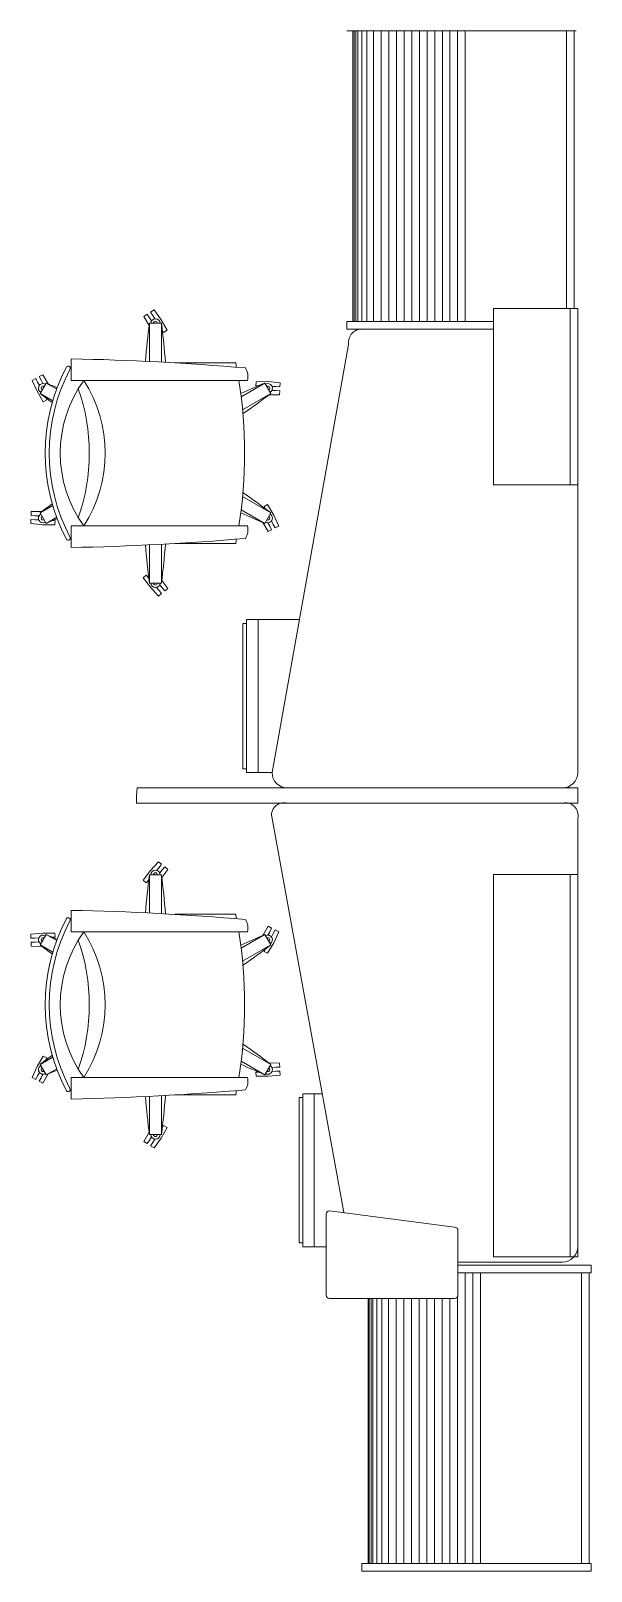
# Model space of a CAD drawing. Header units: metres. Extents: x -846 to 2173, y -239 to 2157.
# Drawn here: x 9.35 to 11.24, y 308.56 to 313.75 of the extents above; entities that cross this region are included whole.
import ezdxf

# ---------------------------------------------------------------- set-up
doc = ezdxf.new("R2010")
doc.units = ezdxf.units.M
doc.header["$MEASUREMENT"] = 0
doc.layers.add('furniture', color=220, linetype='Continuous', lineweight=13)

# ---------------------------------------------------------------- blocks, each defined once
blk = doc.blocks.new('A$C34F54993')
at = {"color": 0}
for p, q in [((-573.3, 30.9), (26.7, 30.9)), ((-557.3, -729.1), (-557.3, 30.9)), ((-554.3, -729.1), (-554.3, 30.9)), ((-549.3, -729.1), (-549.3, 30.9)), ((-544.3, -729.1), (-544.3, 30.9)), ((-534.3, -729.1), (-534.3, 30.9)), ((-521.3, -729.1), (-521.3, 30.9)), ((-503.3, -729.1), (-503.3, 30.9)), ((-483.3, -729.1), (-483.3, 30.9)), ((-463.3, -729.1), (-463.3, 30.9)), ((-443.3, -729.1), (-443.3, 30.9)), ((-423.3, -729.1), (-423.3, 30.9)), ((-403.3, -729.1), (-403.3, 30.9)), ((-383.3, -729.1), (-383.3, 30.9)), ((-363.3, -729.1), (-363.3, 30.9)), ((-343.3, -729.1), (-343.3, 30.9)), ((-323.3, -729.1), (-323.3, 30.9)), ((-303.3, -729.1), (-303.3, 30.9)), ((-283.3, -729.1), (-283.3, 30.9)), ((-263.3, -729.1), (-263.3, 30.9)), ((1.7, 30.9), (1.7, -695.4)), ((21.7, 30.9), (21.7, -695.4)), ((-1104.3, -716.1), (-1095.4, -710.4)), ((-1090.6, -740.1), (-1104.3, -716.1)), ((-1095.4, -710.4), (-1089.8, -719.3)), ((-1089.8, -719.3), (-1084.3, -727.8)), ((-1077.8, -699.1), (-1086.6, -704.8)), ((-1086.6, -704.8), (-1080.9, -713.6)), ((-1080.9, -713.6), (-1075.5, -722.2)), ((-1059.5, -724.8), (-1077.8, -699.1)), ((-1043.8, -752.2), (-1059.5, -724.8)), ((10.9, -695.4), (-189.1, -695.4)), ((-189.1, -695.4), (-189.1, -1156.2)), ((10.9, -1156.2), (10.9, -695.4)), ((10.9, -695.4), (30.9, -695.4)), ((30.9, -695.4), (30.9, -1156.2)), ((-1058.3, -734.1), (-1089.8, -734.1)), ((-1089.8, -734.1), (-1089.8, -833.9)), ((-1058.3, -734.1), (-1058.3, -835.5)), ((-1056, -752.6), (-1052.6, -757.8)), ((-1052.6, -757.8), (-1043.8, -752.2)), ((-189.1, -729.1), (-573.3, -729.1)), ((-573.3, -729.1), (-573.3, -749.1)), ((-189.1, -749.1), (-573.3, -749.1)), ((-189.1, -749.1), (-529, -749.1)), ((-569, -789.1), (-769, -1909.1)), ((-1294.5, -883.4), (-1294.5, -827)), ((-1023.3, -837.5), (-864, -837.5)), ((-1396.6, -883.2), (-1387.3, -878.4)), ((-1383.5, -911.9), (-1396.6, -883.2)), ((-1387.3, -878.4), (-1382.5, -887.7)), ((-1368.6, -868.7), (-1378, -873.5)), ((-1378, -873.5), (-1373.1, -882.9)), ((-1373.1, -882.9), (-1368.5, -891.9)), ((-1354.7, -892.6), (-1368.6, -868.7)), ((-833.1, -883.4), (-1294.5, -883.4)), ((-1367.6, -939.1), (-1383.5, -911.9)), ((-1382.5, -887.7), (-1377.8, -896.7)), ((-1360.3, -890.3), (-1376, -917.6)), ((-1376, -917.6), (-1342.7, -936.8)), ((-1360.3, -890.3), (-1332.5, -906.3)), ((-787.8, -890.3), (-849.7, -926)), ((-772.1, -917.6), (-845.9, -960.2)), ((-811.2, -897.2), (-810.7, -886.8)), ((-805, -897.5), (-811.2, -897.2)), ((-810.7, -886.8), (-779.2, -886.6)), ((-772.1, -917.6), (-787.8, -890.3)), ((-779.2, -886.6), (-747.8, -889.6)), ((-776.9, -921.2), (-749.2, -921.1)), ((-759.2, -910.1), (-769.3, -909.7)), ((-758.7, -899.6), (-768.9, -899.2)), ((-748.7, -910.6), (-759.2, -910.1)), ((-748.2, -900.1), (-758.7, -899.6)), ((-749.2, -921.1), (-748.7, -910.6)), ((-747.8, -889.6), (-748.2, -900.1)), ((31, -1909.1), (31, -906.2)), ((-1358.3, -934.3), (-1367.6, -939.1)), ((-1361.2, -928.8), (-1358.3, -934.3)), ((-189.1, -1156.2), (31, -1156.2)), ((-772.1, -1229.9), (-845.9, -1187.3)), ((-789.8, -1213.1), (-780.5, -1208.3)), ((-780.5, -1208.3), (-764.6, -1235.6)), ((-1400.3, -1257.8), (-1399.8, -1247.3)), ((-1399.8, -1247.3), (-1389.4, -1247.8)), ((-1398.9, -1226.3), (-1399.4, -1236.8)), ((-1399.4, -1236.8), (-1388.9, -1237.3)), ((-1371.2, -1226.2), (-1398.9, -1226.3)), ((-1389.4, -1247.8), (-1379.2, -1248.3)), ((-1388.9, -1237.3), (-1378.8, -1237.8)), ((-1376, -1229.9), (-1342.7, -1210.7)), ((-1376, -1229.9), (-1360.3, -1257.2)), ((-1360.3, -1257.2), (-1332.5, -1241.2)), ((-787.8, -1257.2), (-849.7, -1221.5)), ((-786.9, -1218.6), (-789.8, -1213.1)), ((-787.8, -1257.2), (-772.1, -1229.9)), ((-764.6, -1235.6), (-751.5, -1264.2)), ((-1368.9, -1260.8), (-1400.3, -1257.8)), ((-1337.4, -1260.7), (-1368.9, -1260.8)), ((-1343.1, -1249.9), (-1336.9, -1250.2)), ((-1336.9, -1250.2), (-1337.4, -1260.7)), ((-1294.5, -1320.5), (-1294.5, -1264)), ((-833.1, -1264), (-1294.5, -1264)), ((-1294.5, -1264), (-1294.5, -1320.5)), ((-793.4, -1254.8), (-779.5, -1278.7)), ((-775, -1264.6), (-779.6, -1255.6)), ((-779.5, -1278.7), (-770.1, -1273.9)), ((-770.1, -1273.9), (-775, -1264.6)), ((-765.6, -1259.8), (-770.3, -1250.8)), ((-760.8, -1269.1), (-765.6, -1259.8)), ((-751.5, -1264.2), (-760.8, -1269.1)), ((-1089.8, -1413.3), (-1089.8, -1313.6)), ((-1058.3, -1413.3), (-1058.3, -1311.9)), ((-864, -1310), (-1023.3, -1310)), ((-1098.4, -1392.6), (-1106.4, -1399.4)), ((-1106.4, -1399.4), (-1087.3, -1424.5)), ((-1091.6, -1400.6), (-1098.4, -1392.6)), ((-1091.4, -1400.9), (-1091.6, -1400.6)), ((-1057.4, -1406.6), (-1041.7, -1427.3)), ((-1089.8, -1413.3), (-1058.3, -1413.3)), ((-1087.3, -1424.5), (-1065.8, -1447.6)), ((-1064.5, -1432.8), (-1071.1, -1425)), ((-1065.8, -1447.6), (-1057.8, -1440.8)), ((-1057.8, -1440.8), (-1064.5, -1432.8)), ((-1056.5, -1426), (-1063, -1418.2)), ((-1049.7, -1434), (-1056.5, -1426)), ((-1041.7, -1427.3), (-1049.7, -1434)), ((-835.7, -1519.1), (-845.7, -1519.1)), ((-845.7, -1519.1), (-845.7, -1899.1)), ((-835.7, -1509.1), (-835.7, -1519.1)), ((-697.6, -1509.1), (-835.7, -1509.1)), ((-835.7, -1509.1), (-835.7, -1909.1)), ((-805.7, -1509.1), (-805.7, -1909.1)), ((-845.7, -1899.1), (-835.7, -1899.1)), ((-835.7, -1909.1), (-769, -1909.1)), ((-805.7, -1909.1), (-805.7, -1909.1)), ((-1122.1, -1949.1), (-1123.5, -1969.1)), ((-1123.5, -1969.1), (-1123.5, -1989.1)), ((30.9, -1949.1), (-1122.1, -1949.1)), ((-729, -1949.1), (-9, -1949.1)), ((30.9, -1989.1), (30.9, -1949.1)), ((-1123.5, -1989.1), (30.9, -1989.1)), ((-729, -1989.1), (-9, -1989.1)), ((-580.7, -3059.9), (-769, -2029.1)), ((31, -2029.1), (31, -3149.1)), ((-1106.4, -2190.3), (-1087.3, -2165.3)), ((-1087.3, -2165.3), (-1065.8, -2142.2)), ((-1064.5, -2157), (-1071.1, -2164.7)), ((-1065.8, -2142.2), (-1057.8, -2148.9)), ((-1057.8, -2148.9), (-1064.5, -2157)), ((-1056.5, -2163.7), (-1063, -2171.5)), ((-1057.4, -2183.1), (-1041.7, -2162.5)), ((-1049.7, -2155.7), (-1056.5, -2163.7)), ((-1041.7, -2162.5), (-1049.7, -2155.7)), ((-1098.4, -2197.1), (-1106.4, -2190.3)), ((-1091.6, -2189.1), (-1098.4, -2197.1)), ((-1091.4, -2188.8), (-1091.6, -2189.1)), ((-1089.8, -2176.4), (-1089.8, -2276.2)), ((-1089.8, -2176.4), (-1058.3, -2176.4)), ((-1058.3, -2176.4), (-1058.3, -2277.8)), ((10.9, -2175.5), (-189.1, -2175.5)), ((-189.1, -2175.5), (-189.1, -3175.5)), ((10.9, -3175.5), (10.9, -2175.5)), ((10.9, -2175.5), (30.9, -2175.5)), ((30.9, -2175.5), (30.9, -3175.5)), ((-1294.5, -2269.2), (-1294.5, -2325.7)), ((-1294.5, -2325.7), (-1294.5, -2269.2)), ((-864, -2279.7), (-1023.3, -2279.7)), ((-1368.9, -2328.9), (-1400.3, -2331.9)), ((-1400.3, -2331.9), (-1399.8, -2342.4)), ((-1376, -2359.8), (-1360.3, -2332.6)), ((-1337.4, -2329), (-1368.9, -2328.9)), ((-1360.3, -2332.6), (-1332.5, -2348.6)), ((-1336.9, -2339.5), (-1337.4, -2329)), ((-833.1, -2325.7), (-1294.5, -2325.7)), ((-787.8, -2332.6), (-849.7, -2368.3)), ((-793.4, -2334.9), (-779.5, -2311)), ((-787.8, -2332.6), (-772.1, -2359.8)), ((-775, -2325.1), (-779.6, -2334.1)), ((-779.5, -2311), (-770.1, -2315.8)), ((-770.1, -2315.8), (-775, -2325.1)), ((-765.6, -2330), (-770.3, -2339)), ((-760.8, -2320.6), (-765.6, -2330)), ((-764.6, -2354.2), (-751.5, -2325.5)), ((-751.5, -2325.5), (-760.8, -2320.6)), ((-1399.8, -2342.4), (-1389.4, -2341.9)), ((-1399.4, -2352.9), (-1388.9, -2352.4)), ((-1398.9, -2363.4), (-1399.4, -2352.9)), ((-1371.2, -2363.5), (-1398.9, -2363.4)), ((-1389.4, -2341.9), (-1379.2, -2341.5)), ((-1388.9, -2352.4), (-1378.8, -2351.9)), ((-1376, -2359.8), (-1342.7, -2379.1)), ((-1343.1, -2339.8), (-1336.9, -2339.5)), ((-772.1, -2359.8), (-845.9, -2402.5)), ((-786.9, -2371.1), (-789.8, -2376.6)), ((-789.8, -2376.6), (-780.5, -2381.4)), ((-780.5, -2381.4), (-764.6, -2354.2)), ((-1367.6, -2650.6), (-1383.5, -2677.8)), ((-1376, -2672.2), (-1342.7, -2652.9)), ((-1358.3, -2655.4), (-1367.6, -2650.6)), ((-1361.2, -2660.9), (-1358.3, -2655.4)), ((-772.1, -2672.2), (-845.9, -2629.5)), ((-1383.5, -2677.8), (-1396.6, -2706.5)), ((-1382.5, -2702), (-1377.8, -2693)), ((-1360.3, -2699.4), (-1376, -2672.2)), ((-1373.1, -2706.9), (-1368.5, -2697.9)), ((-1354.7, -2697.1), (-1368.6, -2721)), ((-1360.3, -2699.4), (-1332.5, -2683.4)), ((-787.8, -2699.4), (-849.7, -2663.7)), ((-805, -2692.2), (-811.2, -2692.5)), ((-811.2, -2692.5), (-810.7, -2703)), ((-772.1, -2672.2), (-787.8, -2699.4)), ((-776.9, -2668.5), (-749.2, -2668.6)), ((-759.2, -2679.6), (-769.3, -2680)), ((-758.7, -2690.1), (-768.9, -2690.5)), ((-748.7, -2679.1), (-759.2, -2679.6)), ((-748.2, -2689.6), (-758.7, -2690.1)), ((-749.2, -2668.6), (-748.7, -2679.1)), ((-747.8, -2700.1), (-748.2, -2689.6)), ((-1396.6, -2706.5), (-1387.3, -2711.3)), ((-1387.3, -2711.3), (-1382.5, -2702)), ((-1378, -2716.2), (-1373.1, -2706.9)), ((-1368.6, -2721), (-1378, -2716.2)), ((-833.1, -2706.3), (-1294.5, -2706.3)), ((-1294.5, -2706.3), (-1294.5, -2762.7)), ((-810.7, -2703), (-779.2, -2703.1)), ((-779.2, -2703.1), (-747.8, -2700.1)), ((-1089.8, -2855.6), (-1089.8, -2755.8)), ((-1058.3, -2855.6), (-1058.3, -2754.2)), ((-1023.3, -2752.2), (-864, -2752.2)), ((-698.3, -3139.1), (-698.3, -2759.1)), ((-698.3, -2759.1), (-688.3, -2759.1)), ((-688.3, -3149.1), (-688.3, -2749.1)), ((-688.3, -2749.1), (-637.5, -2749.1)), ((-658.3, -3149.1), (-658.3, -2749.1)), ((-658.3, -2749.1), (-658.3, -2749.1)), ((-1090.6, -2849.6), (-1104.3, -2873.6)), ((-1058.3, -2855.6), (-1089.8, -2855.6)), ((-1043.8, -2837.5), (-1059.5, -2864.9)), ((-1056, -2837.1), (-1052.6, -2831.9)), ((-1052.6, -2831.9), (-1043.8, -2837.5)), ((-1104.3, -2873.6), (-1095.4, -2879.3)), ((-1095.4, -2879.3), (-1089.8, -2870.4)), ((-1089.8, -2870.4), (-1084.3, -2861.9)), ((-1086.6, -2884.9), (-1080.9, -2876.1)), ((-1077.8, -2890.6), (-1086.6, -2884.9)), ((-1080.9, -2876.1), (-1075.5, -2867.6)), ((-1059.5, -2864.9), (-1077.8, -2890.6)), ((-291.1, -3098.1), (-618.8, -3054.9)), ((-627.4, -3063.6), (-627.4, -3172.7)), ((-688.3, -3139.1), (-698.3, -3139.1)), ((-688.3, -3149.1), (-688.3, -3139.1)), ((-282.4, -3172.7), (-282.4, -3106.7)), ((-627.4, -3149.1), (-688.3, -3149.1)), ((-627.4, -3172.7), (-627.4, -3275.6)), ((-282.4, -3275.6), (-282.4, -3172.7)), ((-189.1, -3175.5), (10.9, -3175.5)), ((30.9, -3175.5), (10.9, -3175.5)), ((-9, -3189.1), (-282.4, -3189.1)), ((66.2, -3197.6), (-282.4, -3197.6)), ((66.2, -3217.6), (-282.4, -3217.6)), ((-263.8, -3217.6), (-263.8, -3977.6)), ((-243.8, -3217.6), (-243.8, -3977.6)), ((-223.8, -3217.6), (-223.8, -3977.6)), ((41.2, -3977.6), (41.2, -3217.6)), ((61.2, -3977.6), (61.2, -3217.6)), ((66.2, -3217.6), (66.2, -3197.6)), ((-618.8, -3284.3), (-291.1, -3284.3)), ((-517.8, -3284.3), (-517.8, -3977.6)), ((-514.8, -3284.3), (-514.8, -3977.6)), ((-509.8, -3284.3), (-509.8, -3977.6)), ((-504.8, -3284.3), (-504.8, -3977.6)), ((-494.8, -3284.3), (-494.8, -3977.6)), ((-481.8, -3284.3), (-481.8, -3977.6)), ((-463.8, -3284.3), (-463.8, -3977.6)), ((-443.8, -3284.3), (-443.8, -3977.6)), ((-423.8, -3284.3), (-423.8, -3977.6)), ((-403.8, -3284.3), (-403.8, -3977.6)), ((-383.8, -3284.3), (-383.8, -3977.6)), ((-363.8, -3284.3), (-363.8, -3977.6)), ((-343.8, -3284.3), (-343.8, -3977.6)), ((-323.8, -3284.3), (-323.8, -3977.6)), ((-303.8, -3284.3), (-303.8, -3977.6)), ((-283.8, -3280.3), (-283.8, -3977.6)), ((-533.8, -3977.6), (66.2, -3977.6)), ((-533.8, -3997.6), (-533.8, -3977.6)), ((66.2, -3997.6), (66.2, -3977.6)), ((-533.8, -3997.6), (66.2, -3997.6))]:
    blk.add_line(p, q, dxfattribs=at)
for centre, radius, start, end in [((-1074, -734.1), 12.1, 0, 180), ((775, -977.9), 1880.6, 172.5522, 175.593), ((-1074, -734.1), 5.25, 0, 180), ((-2923.1, -977.9), 1880.6, 4.3251, 7.4478), ((-533.3, -784.8), 36, 83.1301, 186.8699), ((-1421.6, -7616.1), 6790.3, 85.07409, 88.92822), ((-2038.5, -1073.7), 1197.9, 10.8173, 11.3741), ((-881.1, -1073.7), 481.4, 152.0686, 207.9314), ((-881.1, -1073.7), 470.9, 152.2928, 207.7072), ((-999.6, -1073.7), 323.7, 143.9912, 216.0088), ((-1302.3, -851.5), 5.33, 322.9271, 141.3109), ((-1558.8, -1073.7), 353, 327.3822, 32.6178), ((-2038.5, -1073.7), 1197.9, 350.8598, 9.1402), ((-877, -874), 44.9, 347.8383, 31.0044), ((-1368.1, -903.9), 12.1, 60, 240), ((-232.5, 575.5), 1880.6, 232.5522, 233.7681), ((-1368.1, -903.9), 5.25, 60, 240), ((-2081.5, -2627.1), 1880.6, 66.4846, 67.4478), ((-1755.9, -1073.7), 508.8, 340.6389, 19.3611), ((-66.6, -2627.1), 1880.6, 112.5522, 114.6431), ((-1915.6, 575.5), 1880.6, 304.7003, 307.4478), ((-780, -903.9), 12.1, 300, 120), ((-780, -903.9), 5.25, 300, 120), ((-232.5, -2722.9), 1880.6, 126.2319, 127.4478), ((-1915.6, -2722.9), 1880.6, 52.5522, 55.2997), ((-1368.1, -1243.5), 12.1, 120, 300), ((-1368.1, -1243.5), 5.25, 120, 300), ((-2081.5, 479.7), 1880.6, 292.5522, 293.5154), ((-66.6, 479.7), 1880.6, 245.3569, 247.4478), ((-780, -1243.5), 12.1, 240, 60), ((-780, -1243.5), 5.25, 240, 60), ((-877, -1273.5), 44.9, 328.9956, 12.1617), ((-1302.3, -1295.9), 5.33, 218.6891, 37.0729), ((-1421.6, 5468.6), 6790.3, 271.07178, 274.92591), ((775, -1169.5), 1880.6, 184.407, 187.4478), ((-2923.1, -1169.5), 1880.6, 352.5522, 355.6749), ((-2038.5, -1073.7), 1197.9, 348.6259, 349.1827), ((-1074, -1413.3), 12.1, 180, 0), ((-1074, -1413.3), 5.25, 180, 0), ((-729, -1909.1), 40, 180, 270), ((-9, -1909.1), 40, 270, 0), ((-737.9, -2020.2), 32.3, 73.9787, 196.0213), ((-0.9, -2021), 32.9, 345.7627, 104.2373), ((-1074, -2176.4), 12.1, 0, 180), ((-1074, -2176.4), 5.25, 0, 180), ((775, -2420.2), 1880.6, 172.5522, 175.593), ((-2923.1, -2420.2), 1880.6, 4.3251, 7.4478), ((-881.1, -2516), 481.4, 152.0686, 207.9314), ((-1302.3, -2293.8), 5.33, 322.9271, 141.3109), ((-1421.6, -9058.4), 6790.3, 85.07409, 88.92822), ((-2038.5, -2516), 1197.9, 10.8173, 11.3741), ((-877, -2316.2), 44.9, 347.8383, 31.0044), ((-1368.1, -2346.2), 12.1, 60, 240), ((-2081.5, -4069.4), 1880.6, 66.4846, 67.4478), ((-881.1, -2516), 470.9, 152.2928, 207.7072), ((-999.6, -2516), 323.7, 143.9912, 216.0088), ((-1558.8, -2516), 353, 327.3822, 32.6178), ((-2038.5, -2516), 1197.9, 350.8598, 9.1402), ((-66.6, -4069.4), 1880.6, 112.5522, 114.6431), ((-780, -2346.2), 12.1, 300, 120), ((-232.5, -866.8), 1880.6, 232.5522, 233.7681), ((-1368.1, -2346.2), 5.25, 60, 240), ((-1755.9, -2516), 508.8, 340.6389, 19.3611), ((-1915.6, -866.8), 1880.6, 304.7003, 307.4478), ((-780, -2346.2), 5.25, 300, 120), ((-232.5, -4165.2), 1880.6, 126.2319, 127.4478), ((-1915.6, -4165.2), 1880.6, 52.5522, 55.2997), ((-1368.1, -2685.8), 12.1, 120, 300), ((-1368.1, -2685.8), 5.25, 120, 300), ((-2081.5, -962.6), 1880.6, 292.5522, 293.5154), ((-66.6, -962.6), 1880.6, 245.3569, 247.4478), ((-780, -2685.8), 12.1, 240, 60), ((-780, -2685.8), 5.25, 240, 60), ((-1302.3, -2738.2), 5.33, 218.6891, 37.0729), ((-1421.6, 4026.4), 6790.3, 271.07178, 274.92591), ((-877, -2715.7), 44.9, 328.9956, 12.1617), ((775, -2611.8), 1880.6, 184.407, 187.4478), ((-2923.1, -2611.8), 1880.6, 352.5522, 355.6749), ((-2038.5, -2516), 1197.9, 348.6259, 349.1827), ((-1074, -2855.6), 12.1, 180, 0), ((-1074, -2855.6), 5.25, 180, 0), ((-618.8, -3063.6), 8.62, 90, 180), ((-291, -3106.7), 8.61, 359.9365, 90.0635), ((-9, -3149.1), 40, 270, 0), ((-618.8, -3275.6), 8.62, 180, 270), ((-291.1, -3275.6), 8.62, 270, 0)]:
    blk.add_arc(centre, radius, start, end, dxfattribs=at)

msp = doc.modelspace()

# ---------------------------------------------------------------- block references
at = {"layer": 'furniture', "xscale": 0.001287946218845686, "yscale": 0.001287946218845686, "zscale": 0.001287946218845686}
msp.add_blockref('A$C34F54993', (11.154, 313.7068), dxfattribs=at)

doc.saveas('drawing.dxf')
